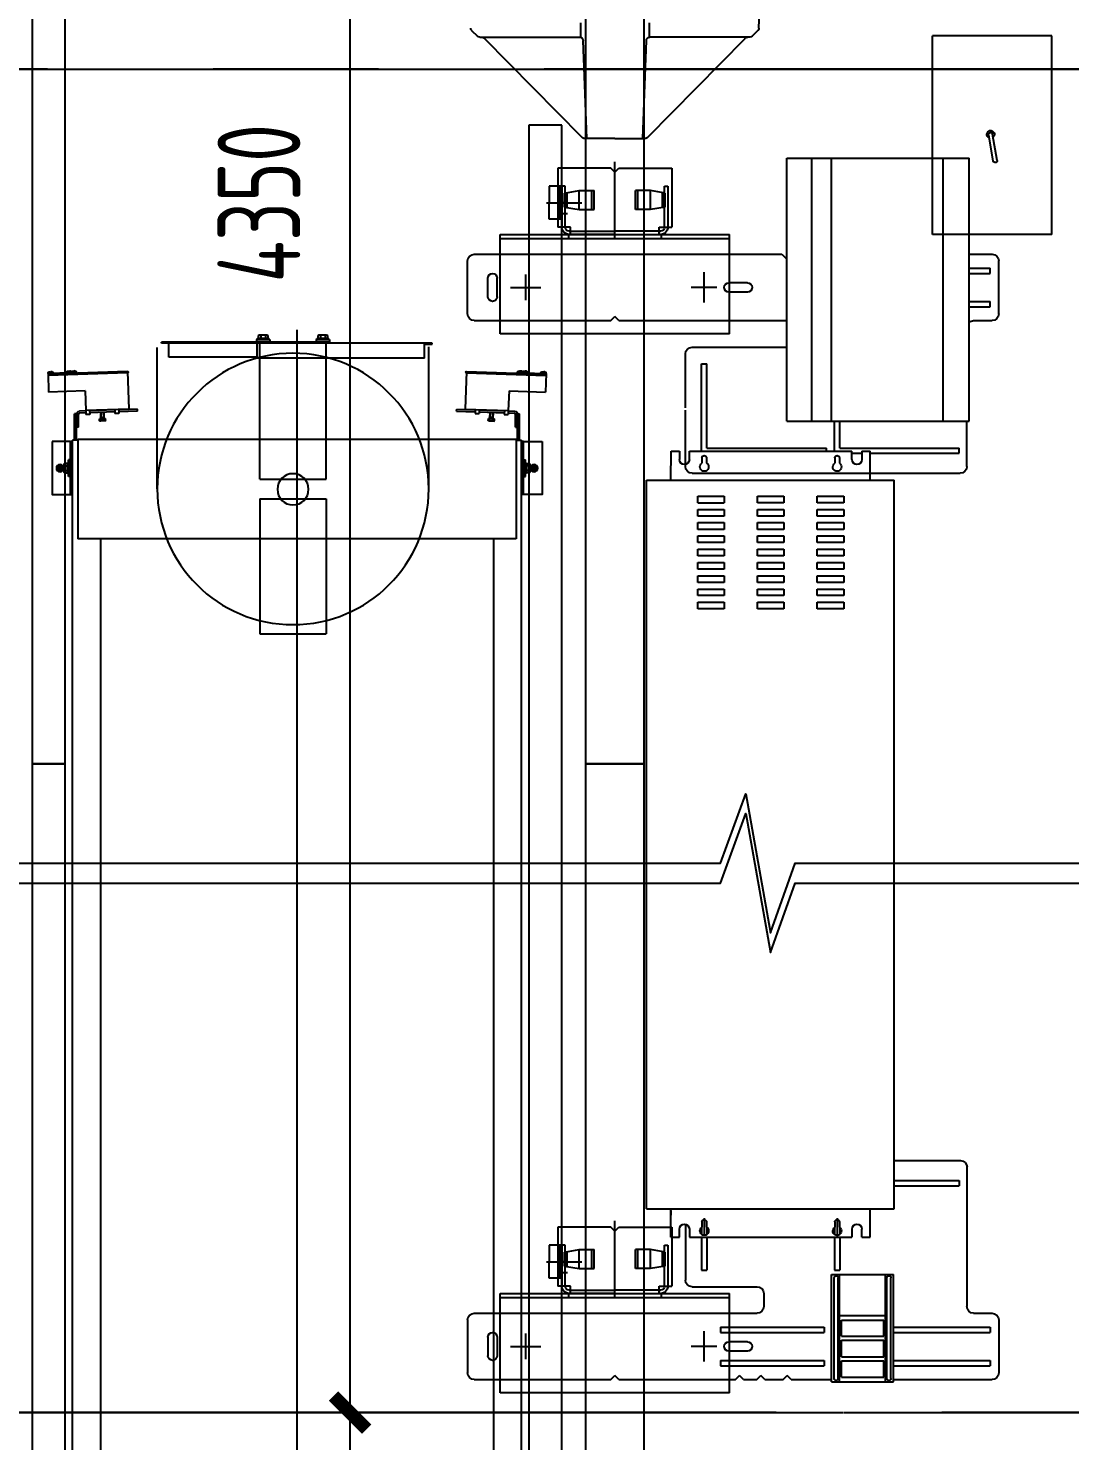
# Model space of a CAD drawing. Extents: x -678900 to 2378000, y 0 to 1840591.
# Drawn here: x -149394 to -147821, y 692348 to 694482 of the extents above; entities that cross this region are included whole.
import ezdxf

# ---------------------------------------------------------------- set-up
doc = ezdxf.new("R2010")
doc.units = 0
doc.header["$LTSCALE"] = 1000
doc.header["$MEASUREMENT"] = 0
doc.header["$PDMODE"] = 1
doc.linetypes.add('CENTER', pattern=[2, 1.25, -0.25, 0.25, -0.25])
doc.linetypes.add('DASH', pattern=[0.35, 0.25, -0.1])
doc.layers.get('0').update_dxf_attribs({"linetype": 'CONTINUOUS'})
doc.layers.get('DEFPOINTS').update_dxf_attribs({"color": 8, "linetype": 'CONTINUOUS'})
for name, color, linetype in [('AD-ARCH-AXIS', 1, 'CENTER'), ('AD-AXIS-AXIS', 1, 'CENTER'), ('AD-DIMS-INSD', 73, 'CONTINUOUS'), ('AD-INDX', 43, 'CONTINUOUS'), ('AE-ELEV-4', 251, 'CONTINUOUS'), ('AE-HDWR-COVR', 8, 'CONTINUOUS'), ('C-XREF-INT', 7, 'CONTINUOUS')]:
    doc.layers.add(name, color=color, linetype=linetype)
doc.styles.add('TH-STYLE3', font='TSSDENG', dxfattribs={"width": 0.7, "bigfont": 'TSSDCHN'})
doc.dimstyles.new('TH-DIM50', dxfattribs={"dimscale": 50, "dimtxt": 2.5, "dimasz": 1, "dimexe": 1, "dimexo": 1, "dimgap": 1.5, "dimtad": 1, "dimdec": 0, "dimdsep": 46, "dimtxsty": 'TH-STYLE3', "dimblk1": 'ARCHTICK', "dimblk2": 'ARCHTICK', "dimsah": 1, "dimcen": -1, "dimclrd": 256, "dimclre": 256, "dimclrt": 256, "dimazin": 0, "dimtfac": 1, "dimtdec": 0, "dimtix": 1, "dimtmove": 2, "dimatfit": 0, "dimldrblk": 'ARCHTICK', "dimfxl": 0, "dimtolj": 1, "dimtzin": 0, "dimlwd": -1, "dimlwe": -1, "dimarcsym": 0})

# ---------------------------------------------------------------- blocks, each defined once
blk = doc.blocks.new('DXMX_View_SectionJoint_DEFAULT_191026112959002186')
at = {"layer": 'AD-ARCH-AXIS', "color": 1, "flags": 128}
for points in [[(-11548.576136, 15664.975163), (-6700, 15664.975163), (-11548.576136, 15664.975163), (-6700, 15664.975163)], [(-11548.576136, 15664.975163), (-6700, 15664.975163), (-11548.576136, 15664.975163), (-6700, 15664.975163)], [(-11548.576136, 15664.975163), (-6700, 15664.975163), (-11548.576136, 15664.975163), (-6700, 15664.975163)], [(-10649.316372, 13634.975163), (-6700, 13634.975163), (-10649.316372, 13634.975163), (-6700, 13634.975163)], [(-10649.316372, 13634.975163), (-6700, 13634.975163), (-10649.316372, 13634.975163), (-6700, 13634.975163)], [(-10649.316372, 13634.975163), (-6700, 13634.975163), (-10649.316372, 13634.975163), (-6700, 13634.975163)]]:
    blk.add_lwpolyline(points, dxfattribs=at)
blk = doc.blocks.new('_ArchTick')
at = {"color": 0, "linetype": 'ByBlock', "const_width": 0.4}
blk.add_lwpolyline([(-0.5, -0.5), (0.5, 0.5)], dxfattribs=at)
blk = doc.blocks.new('*D488')
at = {"layer": 'AD-DIMS-INSD'}
for p, q in [((4637.7, 15190), (4094, 15190)), ((4144, 11710), (4144, 15190)), ((4637.7, 11710), (4094, 11710))]:
    blk.add_line(p, q, dxfattribs=at)
at = {"layer": 'DEFPOINTS', "color": 0}
for p in [(4144, 15190), (4687.7, 15190), (4687.7, 11710)]:
    blk.add_point(p, dxfattribs=at)
at = {"layer": 'AD-DIMS-INSD', "xscale": 50, "yscale": 50, "zscale": 50}
for p, rotation in [((4144, 15190), 90), ((4144, 11710), 270)]:
    blk.add_blockref('_ArchTick', p, dxfattribs=dict(at, rotation=rotation))
at = {"layer": 'AD-DIMS-INSD', "insert": (4006.5, 13537.2), "char_height": 125, "attachment_point": 5, "rotation": 90, "style": 'TH-STYLE3'}
blk.add_mtext('\\A1;4350', dxfattribs=at)
blk = doc.blocks.new('冲顶')
at = {"layer": 'AE-ELEV-4'}
for p, q in [((1333804.9, 856099.9), (1333804.9, 858599.9)), ((1333893.9, 858599.9), (1333893.9, 856099.9)), ((1334679.4, 856099.9), (1334679.4, 858419.9)), ((1334729.4, 858419.9), (1334729.4, 856099.9)), ((1333189.4, 856899.9), (1333189.4, 857199.9)), ((1333189.4, 857199.9), (1333369.4, 857199.9)), ((1333369.4, 856899.9), (1333369.4, 857199.9)), ((1333929.4, 853789.9), (1333929.4, 857064.9)), ((1333929.4, 857064.9), (1333979.4, 857064.9)), ((1333979.4, 857064.9), (1333979.4, 853789.9)), ((1333271.9, 857011.9), (1333278.9, 857051.6)), ((1333277.8, 857010.9), (1333284.8, 857050.6)), ((1333189.4, 856899.9), (1333369.4, 856899.9)), ((1334279.5, 856737.4), (1334534, 856737.4)), ((1334279.5, 856735.9), (1334279.5, 856737.4)), ((1334280.5, 856741.4), (1334280.5, 856737.4)), ((1334280.5, 856741.4), (1334300.5, 856741.4)), ((1334281.5, 856741.4), (1334281.5, 856742.8)), ((1334299.5, 856742.8), (1334281.5, 856742.8)), ((1334299.5, 856741.4), (1334281.5, 856741.4)), ((1334283.3, 856747.5), (1334283.3, 856742.8)), ((1334283.3, 856742.8), (1334297.7, 856742.8)), ((1334295.9, 856748.1), (1334285.1, 856748.1)), ((1334286.9, 856747.5), (1334286.9, 856742.8)), ((1334294.1, 856747.5), (1334294.1, 856742.8)), ((1334297.7, 856742.8), (1334297.7, 856747.5)), ((1334299.5, 856741.4), (1334299.5, 856742.8)), ((1334300.5, 856741.4), (1334300.5, 856737.4)), ((1334329.4, 854035.5), (1334329.4, 856755.9)), ((1334370.5, 856741.4), (1334370.5, 856737.4)), ((1334370.5, 856741.4), (1334390.5, 856741.4)), ((1334371.5, 856741.4), (1334371.5, 856742.8)), ((1334389.5, 856742.8), (1334371.5, 856742.8)), ((1334389.5, 856741.4), (1334371.5, 856741.4)), ((1334373.3, 856747.5), (1334373.3, 856742.8)), ((1334373.3, 856742.8), (1334387.7, 856742.8)), ((1334385.9, 856748.1), (1334375.1, 856748.1)), ((1334376.9, 856747.5), (1334376.9, 856742.8)), ((1334384.1, 856747.5), (1334384.1, 856742.8)), ((1334387.7, 856742.8), (1334387.7, 856747.5)), ((1334389.5, 856741.4), (1334389.5, 856742.8)), ((1334390.5, 856741.4), (1334390.5, 856737.4)), ((1334534, 856735.9), (1334534, 856737.4)), ((1334125.5, 856735.9), (1334534, 856735.9)), ((1334125.5, 856734.4), (1334125.5, 856735.9)), ((1334137, 856734.4), (1334125.5, 856734.4)), ((1334130.5, 856515.4), (1334130.5, 856730.2)), ((1334137, 856712.9), (1334137, 856735.9)), ((1334285.5, 856530.4), (1334285.5, 856736.4)), ((1334385.5, 856530.4), (1334385.5, 856736.4)), ((1334389.6, 856712.9), (1334389.6, 856735.9)), ((1334522.9, 856714.4), (1334522.9, 856735.9)), ((1334540.5, 856515.4), (1334540.5, 856729.3)), ((1334137, 856712.9), (1334389.6, 856712.9)), ((1334389.6, 856714.4), (1334522.9, 856714.4)), ((1334073.3, 856693), (1333953.3, 856688.8)), ((1333988.3, 856691), (1333953.3, 856689.8)), ((1333953.3, 856689.8), (1333953.4, 856690.8)), ((1333953.3, 856689.8), (1333961.3, 856690.1)), ((1333953.3, 856689.8), (1333954.3, 856661.8)), ((1334073.3, 856691), (1333953.4, 856686.8)), ((1333961.1, 856690.1), (1333953.5, 856689.8)), ((1333953.5, 856689.8), (1333961.1, 856690.1)), ((1333954.9, 856692.3), (1333956.7, 856692.3)), ((1333956.7, 856692.3), (1333956.7, 856692)), ((1333956.7, 856692), (1333957.7, 856692)), ((1333957.7, 856692), (1333957.7, 856692.4)), ((1333959.5, 856692.4), (1333957.7, 856692.4)), ((1333961.3, 856690.1), (1333961.2, 856691)), ((1333981.3, 856690.8), (1333981.3, 856691.7)), ((1333981.3, 856690.8), (1333989.3, 856691.1)), ((1333981.5, 856690.8), (1333989.1, 856691.1)), ((1333989.1, 856691.1), (1333981.5, 856690.8)), ((1333982.9, 856693.3), (1333984.7, 856693.3)), ((1333984.7, 856693.3), (1333984.7, 856693)), ((1333984.7, 856693), (1333985.7, 856693)), ((1333985.7, 856693), (1333985.7, 856693.4)), ((1333987.5, 856693.4), (1333985.7, 856693.4)), ((1333988.3, 856691), (1333996.3, 856691.3)), ((1333988.3, 856691), (1333988.3, 856690)), ((1333996.3, 856691.3), (1333988.5, 856691)), ((1333988.5, 856691), (1333996.1, 856691.3)), ((1333989.3, 856691.1), (1333989.2, 856692)), ((1333989.9, 856693.5), (1333991.7, 856693.6)), ((1333991.7, 856693.6), (1333991.7, 856693.2)), ((1333991.7, 856693.2), (1333992.7, 856693.3)), ((1333994.5, 856693.7), (1333992.7, 856693.6)), ((1333992.7, 856693.3), (1333992.7, 856693.6)), ((1333993.3, 856690.2), (1333993.4, 856688.5)), ((1334001.4, 856688.8), (1333993.4, 856688.5)), ((1333996.3, 856691.3), (1333996.2, 856692.3)), ((1333996.3, 856690.3), (1333996.3, 856691.3)), ((1334001.3, 856690.5), (1334001.4, 856688.8)), ((1334073.3, 856693), (1334075.3, 856636)), ((1334585.6, 856693), (1334583.6, 856636)), ((1334585.5, 856691), (1334705.4, 856686.8)), ((1334585.6, 856693), (1334705.5, 856688.8)), ((1334657.5, 856690.5), (1334657.5, 856688.8)), ((1334657.5, 856688.8), (1334665.5, 856688.5)), ((1334662.5, 856690.3), (1334662.6, 856691.3)), ((1334662.6, 856691.3), (1334662.7, 856692.3)), ((1334662.6, 856691.3), (1334670.4, 856691)), ((1334670.6, 856691), (1334662.6, 856691.3)), ((1334670.4, 856691), (1334662.8, 856691.3)), ((1334664.3, 856693.7), (1334666.2, 856693.6)), ((1334665.5, 856690.2), (1334665.5, 856688.5)), ((1334666.1, 856693.3), (1334666.2, 856693.6)), ((1334667.1, 856693.2), (1334666.1, 856693.3)), ((1334667.2, 856693.6), (1334667.1, 856693.2)), ((1334669, 856693.5), (1334667.2, 856693.6)), ((1334669.6, 856691.1), (1334669.7, 856692)), ((1334677.6, 856690.8), (1334669.6, 856691.1)), ((1334677.4, 856690.8), (1334669.8, 856691.1)), ((1334669.8, 856691.1), (1334677.4, 856690.8)), ((1334670.6, 856691), (1334670.5, 856690)), ((1334670.6, 856691), (1334705.5, 856689.8)), ((1334671.3, 856693.4), (1334673.1, 856693.4)), ((1334673.1, 856693), (1334673.1, 856693.4)), ((1334674.1, 856693), (1334673.1, 856693)), ((1334674.1, 856693.3), (1334674.1, 856693)), ((1334676, 856693.3), (1334674.1, 856693.3)), ((1334677.6, 856690.8), (1334677.5, 856691.7)), ((1334697.5, 856690.1), (1334697.7, 856691)), ((1334705.5, 856689.8), (1334697.5, 856690.1)), ((1334697.7, 856690.1), (1334705.3, 856689.8)), ((1334705.3, 856689.8), (1334697.7, 856690.1)), ((1334699.3, 856692.4), (1334701.1, 856692.4)), ((1334701.1, 856692), (1334701.1, 856692.4)), ((1334702.1, 856692), (1334701.1, 856692)), ((1334702.1, 856692.3), (1334702.1, 856692)), ((1334704, 856692.3), (1334702.1, 856692.3)), ((1334705.5, 856689.8), (1334704.6, 856661.8)), ((1334705.5, 856689.8), (1334705.5, 856690.8)), ((1334009.2, 856663.8), (1333954.3, 856661.8)), ((1334009.2, 856663.8), (1334010.3, 856633.8)), ((1334649.6, 856663.8), (1334648.6, 856633.8)), ((1334649.6, 856663.8), (1334704.6, 856661.8)), ((1334010.3, 856633.3), (1334000.8, 856632.9)), ((1334075.3, 856636), (1334010.3, 856633.8)), ((1334010.3, 856633.8), (1334010.5, 856627.8)), ((1334054.3, 856634.8), (1334016.3, 856633.5)), ((1334016.3, 856634), (1334016.5, 856628)), ((1334054.4, 856631.8), (1334016.4, 856630.5)), ((1334032.8, 856634.1), (1334032.8, 856634.6)), ((1334033.2, 856621.8), (1334032.9, 856631.1)), ((1334033.3, 856634.1), (1334033.3, 856634.6)), ((1334033.7, 856623.1), (1334033.5, 856631.1)), ((1334037.2, 856634.2), (1334037.2, 856634.7)), ((1334037.6, 856623.2), (1334037.4, 856631.2)), ((1334037.8, 856634.2), (1334037.8, 856634.7)), ((1334038.2, 856621.9), (1334037.9, 856631.2)), ((1334054.3, 856635.3), (1334054.5, 856629.3)), ((1334088.3, 856636), (1334060.3, 856635)), ((1334060.3, 856635.5), (1334060.5, 856629.5)), ((1334088.4, 856633), (1334060.4, 856632)), ((1334088.4, 856633), (1334088.3, 856636)), ((1334570.5, 856633), (1334570.6, 856636)), ((1334570.5, 856633), (1334598.5, 856632)), ((1334570.6, 856636), (1334598.6, 856635)), ((1334583.6, 856636), (1334648.6, 856633.8)), ((1334598.6, 856635.5), (1334598.4, 856629.5)), ((1334604.6, 856635.3), (1334604.4, 856629.3)), ((1334604.5, 856631.8), (1334642.4, 856630.5)), ((1334604.6, 856634.8), (1334642.5, 856633.5)), ((1334620.6, 856621.9), (1334620.9, 856631.2)), ((1334621.1, 856634.2), (1334621.1, 856634.7)), ((1334621.2, 856623.2), (1334621.5, 856631.2)), ((1334621.6, 856634.2), (1334621.6, 856634.7)), ((1334625.1, 856623.1), (1334625.4, 856631.1)), ((1334625.5, 856634.1), (1334625.5, 856634.6)), ((1334625.6, 856621.8), (1334625.9, 856631.1)), ((1334626, 856634.1), (1334626.1, 856634.6)), ((1334642.6, 856634), (1334642.3, 856628)), ((1334648.6, 856633.8), (1334648.3, 856627.8)), ((1334648.5, 856633.3), (1334658.1, 856632.9)), ((1334000.4, 856618.9), (1333995.4, 856618.9)), ((1333996.4, 856608.9), (1333996.4, 856628.4)), ((1333996.4, 856608.9), (1333996.4, 856627.9)), ((1333999.4, 856608.9), (1333999.4, 856628.4)), ((1334010.4, 856630.3), (1334000.9, 856629.9)), ((1334016.5, 856628), (1334010.5, 856627.8)), ((1334035.7, 856621.5), (1334031.1, 856621.3)), ((1334031.2, 856618.3), (1334031.1, 856621.3)), ((1334031.7, 856618), (1334031.2, 856618.3)), ((1334040, 856618.3), (1334031.7, 856618)), ((1334040, 856618.3), (1334031.7, 856618)), ((1334035.7, 856621.7), (1334032.3, 856621.5)), ((1334032.3, 856621.4), (1334032.3, 856621.5)), ((1334035.7, 856623.2), (1334033.2, 856623.1)), ((1334033.7, 856623.1), (1334033.2, 856622.1)), ((1334033.5, 856618.4), (1334033.4, 856621.4)), ((1334035.7, 856623.2), (1334038.2, 856623.2)), ((1334035.7, 856621.7), (1334039.2, 856621.8)), ((1334035.7, 856621.5), (1334040.4, 856621.7)), ((1334037.6, 856623.2), (1334038.2, 856622.3)), ((1334038.2, 856618.5), (1334038, 856621.6)), ((1334039.2, 856621.6), (1334039.2, 856621.8)), ((1334040, 856618.3), (1334040.5, 856618.6)), ((1334040.5, 856618.6), (1334040.4, 856621.7)), ((1334060.5, 856629.5), (1334054.5, 856629.3)), ((1334598.4, 856629.5), (1334604.4, 856629.3)), ((1334618.4, 856618.6), (1334618.5, 856621.7)), ((1334618.9, 856618.3), (1334618.4, 856618.6)), ((1334623.1, 856621.5), (1334618.5, 856621.7)), ((1334618.9, 856618.3), (1334627.1, 856618)), ((1334618.9, 856618.3), (1334627.1, 856618)), ((1334623.1, 856621.7), (1334619.7, 856621.8)), ((1334619.7, 856621.6), (1334619.7, 856621.8)), ((1334621.2, 856623.2), (1334620.6, 856622.3)), ((1334623.2, 856623.2), (1334620.7, 856623.2)), ((1334620.7, 856618.5), (1334620.8, 856621.6)), ((1334623.1, 856621.7), (1334626.6, 856621.5)), ((1334623.1, 856621.5), (1334627.7, 856621.3)), ((1334623.2, 856623.2), (1334625.7, 856623.1)), ((1334625.1, 856623.1), (1334625.6, 856622.1)), ((1334625.3, 856618.4), (1334625.4, 856621.4)), ((1334626.6, 856621.4), (1334626.6, 856621.5)), ((1334627.1, 856618), (1334627.6, 856618.3)), ((1334627.6, 856618.3), (1334627.7, 856621.3)), ((1334642.3, 856628), (1334648.3, 856627.8)), ((1334648.4, 856630.3), (1334658, 856629.9)), ((1334658.4, 856618.9), (1334663.5, 856618.9)), ((1334659.4, 856608.9), (1334659.4, 856628.4)), ((1334662.4, 856608.9), (1334662.4, 856628.4)), ((1334662.4, 856608.9), (1334662.4, 856627.9)), ((1333998.4, 856588.9), (1333990.4, 856588.9)), ((1333999.4, 856608.9), (1333996.4, 856608.9)), ((1333998.4, 856589.9), (1333998.4, 856439.9)), ((1334659.4, 856608.9), (1334662.4, 856608.9)), ((1334660.4, 856589.9), (1334660.4, 856439.9)), ((1334660.4, 856588.9), (1334668.4, 856588.9)), ((1334385.5, 856530.4), (1334285.5, 856530.4)), ((1334285.5, 856500.4), (1334285.5, 856296.4)), ((1334385.5, 856500.4), (1334285.5, 856500.4)), ((1334385.5, 856500.4), (1334385.5, 856296.4)), ((1334385.5, 856296.4), (1334285.5, 856296.4)), ((1333893.9, 856099.9), (1333804.9, 856099.9)), ((1333804.9, 853789.9), (1333804.9, 856099.9)), ((1333804.9, 856099.9), (1333893.9, 856099.9)), ((1333893.9, 856099.9), (1333893.9, 853789.9)), ((1334729.4, 856099.9), (1334679.4, 856099.9)), ((1334679.4, 853789.9), (1334679.4, 856099.9)), ((1334679.4, 856099.9), (1334729.4, 856099.9)), ((1334729.4, 856099.9), (1334729.4, 853789.9))]:
    blk.add_line(p, q, dxfattribs=at)
at = {"layer": 'AE-ELEV-4', "ltscale": 0.25}
for p, q in [((1333631.7, 857211.5), (1333630.8, 857236.8)), ((1333633.2, 857208.1), (1333642, 857199.4)), ((1333797.4, 857219.9), (1333797.4, 857197.9)), ((1333901.4, 857219.9), (1333901.4, 857197.9)), ((1334065.7, 857208.1), (1334056.9, 857199.4)), ((1333645.5, 857197.9), (1333648.5, 857197.9)), ((1333648.5, 857197.9), (1333662.4, 857197.9)), ((1333799.6, 857046.7), (1333652.8, 857196.1)), ((1333662.4, 857197.9), (1333796.8, 857197.9)), ((1333806.9, 857044.9), (1333801.8, 857193.1)), ((1333891.9, 857044.9), (1333897.1, 857193.1)), ((1333899.3, 857046.7), (1334046.1, 857196.1)), ((1334036.4, 857197.9), (1333902.1, 857197.9)), ((1334050.4, 857197.9), (1334036.4, 857197.9)), ((1334053.4, 857197.9), (1334050.4, 857197.9)), ((1333806.9, 857044.9), (1333804.4, 857044.9)), ((1333849.4, 857044.9), (1333806.9, 857044.9)), ((1333849.4, 857044.9), (1333891.9, 857044.9)), ((1333891.9, 857044.9), (1333894.4, 857044.9)), ((1333314.4, 856617.9), (1333314.4, 857015.4)), ((1333589.6, 857015.4), (1333314.4, 857015.4)), ((1333353.6, 856670.3), (1333353.6, 857015.4)), ((1333522, 856617.9), (1333522, 857015.4)), ((1333552.1, 856617.9), (1333552.1, 857015.4)), ((1333589.6, 856617.9), (1333589.6, 857015.4)), ((1333843.4, 856999.9), (1333763.4, 856999.9)), ((1333763.4, 856999.9), (1333763.4, 856910.9)), ((1333849.4, 856993.9), (1333843.4, 856999.9)), ((1333849.4, 856894.4), (1333849.4, 857009.9)), ((1333849.4, 856993.9), (1333855.4, 856999.9)), ((1333855.4, 856999.9), (1333935.4, 856999.9)), ((1333935.4, 856999.9), (1333935.4, 856910.9)), ((1333774.4, 856972.9), (1333769.4, 856972.9)), ((1333769.4, 856972.9), (1333769.4, 856910.9)), ((1333774.4, 856910.9), (1333774.4, 856972.9)), ((1333924.4, 856972.9), (1333929.4, 856972.9)), ((1333924.4, 856910.9), (1333924.4, 856972.9)), ((1333929.4, 856972.9), (1333935.4, 856972.9)), ((1333929.4, 856972.9), (1333929.4, 856947.9)), ((1333929.4, 856972.9), (1333929.4, 856910.9)), ((1333932.4, 856972.9), (1333932.4, 856947.9)), ((1333935.4, 856972.9), (1333948.4, 856972.9)), ((1333948.4, 856972.9), (1333948.4, 856947.9)), ((1333773.4, 856962.4), (1333795.5, 856966.4)), ((1333773.4, 856941.4), (1333773.4, 856962.4)), ((1333777.4, 856940.4), (1333777.4, 856963.4)), ((1333795.5, 856937.4), (1333795.5, 856966.4)), ((1333795.5, 856966.4), (1333818.4, 856966.4)), ((1333814.9, 856937.4), (1333814.9, 856966.4)), ((1333818.4, 856937.4), (1333818.4, 856966.4)), ((1333880.4, 856937.4), (1333880.4, 856966.4)), ((1333903.3, 856966.4), (1333880.4, 856966.4)), ((1333884, 856937.4), (1333884, 856966.4)), ((1333925.4, 856962.4), (1333903.3, 856966.4)), ((1333903.3, 856937.4), (1333903.3, 856966.4)), ((1333921.4, 856940.4), (1333921.4, 856963.4)), ((1333924.4, 856953.9), (1333924.4, 856953.9)), ((1333925.4, 856941.4), (1333925.4, 856962.4)), ((1333773.4, 856941.4), (1333795.5, 856937.4)), ((1333795.5, 856937.4), (1333818.4, 856937.4)), ((1333903.3, 856937.4), (1333880.4, 856937.4)), ((1333943.9, 856947.9), (1333899.4, 856947.9)), ((1333925.4, 856941.4), (1333903.3, 856937.4)), ((1333952.4, 856947.9), (1333918.9, 856947.9)), ((1333920.8, 856947.9), (1333932.6, 856947.9)), ((1333920.8, 856930.9), (1333932.6, 856930.9)), ((1333924.4, 856941.9), (1333924.4, 856941.9)), ((1333932.4, 856922.9), (1333932.4, 856947.9)), ((1333948.4, 856922.9), (1333948.4, 856947.9)), ((1333782.4, 856910.9), (1333763.4, 856910.9)), ((1333782.4, 856899.9), (1333782.4, 856910.9)), ((1333916.4, 856899.9), (1333916.4, 856910.9)), ((1333916.4, 856910.9), (1333935.4, 856910.9)), ((1333929.4, 856922.9), (1333935.4, 856922.9)), ((1333935.4, 856922.9), (1333948.4, 856922.9)), ((1333676.4, 856749.9), (1333676.4, 856899.9)), ((1334022.4, 856899.9), (1333676.4, 856899.9)), ((1333676.4, 856887.9), (1333676.4, 856887.9)), ((1333676.4, 856887.9), (1333676.4, 856887.9)), ((1334022.4, 856893.9), (1333676.5, 856893.9)), ((1333779.4, 856899.9), (1333779.4, 856893.9)), ((1333782.4, 856904.9), (1333780.4, 856904.9)), ((1333780.4, 856904.9), (1333849.4, 856904.9)), ((1333849.4, 856899.9), (1333780.4, 856899.9)), ((1333782.4, 856899.9), (1333782.4, 856904.9)), ((1333916.4, 856904.9), (1333849.4, 856904.9)), ((1333849.4, 856899.9), (1333918.4, 856899.9)), ((1333918.4, 856904.9), (1333916.4, 856904.9)), ((1333919.4, 856899.9), (1333919.4, 856893.9)), ((1334022.4, 856749.9), (1334022.4, 856899.9)), ((1334022.4, 856887.9), (1334022.4, 856887.9)), ((1334022.4, 856887.9), (1334022.4, 856887.9)), ((1333314.4, 856870), (1333279.6, 856870)), ((1333589.6, 856865.5), (1333591.1, 856864)), ((1333597.1, 856870), (1333591.1, 856864)), ((1333603.8, 856870), (1333597.1, 856870)), ((1334061.7, 856870), (1333603.8, 856870)), ((1333269.5, 856779.8), (1333269.5, 856860)), ((1333282.6, 856840.9), (1333282.6, 856849)), ((1333314.4, 856849), (1333282.6, 856849)), ((1334071.7, 856779.8), (1334071.7, 856860)), ((1333314.4, 856840.9), (1333282.6, 856840.9)), ((1333649.1, 856826.9), (1333677.2, 856826.9)), ((1333714.9, 856842.9), (1333714.9, 856796.9)), ((1333984, 856800.5), (1333984, 856839.3)), ((1334027.1, 856805.9), (1334027.1, 856833.9)), ((1334041.1, 856805.9), (1334041.1, 856833.9)), ((1333649.1, 856812.9), (1333677.2, 856812.9)), ((1333695.5, 856819.9), (1333734.3, 856819.9)), ((1334007, 856819.9), (1333961, 856819.9)), ((1333282.6, 856790.8), (1333282.6, 856798.8)), ((1333314.4, 856798.8), (1333282.6, 856798.8)), ((1333314.4, 856790.8), (1333282.6, 856790.8)), ((1333307.6, 856769.8), (1333279.6, 856769.8)), ((1333645.2, 856769.8), (1333589.6, 856769.8)), ((1333843.6, 856769.8), (1333645.2, 856769.8)), ((1333843.6, 856769.8), (1333849.6, 856775.8)), ((1333855.6, 856769.8), (1333849.6, 856775.8)), ((1334022.1, 856769.8), (1333855.6, 856769.8)), ((1334061.7, 856769.8), (1334022.1, 856769.8)), ((1333676.4, 856749.9), (1334022.4, 856749.9)), ((1333732.8, 856729.7), (1333589.6, 856729.7)), ((1333742.9, 856637.8), (1333742.9, 856719.6)), ((1333718.3, 856704.6), (1333710.3, 856704.6)), ((1333710.3, 856577.3), (1333710.3, 856704.6)), ((1333718.3, 856572.3), (1333718.3, 856704.6)), ((1333353.6, 856617.9), (1333353.6, 856674.4)), ((1333742.9, 856549.2), (1333742.9, 856634.6)), ((1333589.6, 856617.9), (1333314.4, 856617.9)), ((1333317.7, 856549.2), (1333317.7, 856617.9)), ((1333509.8, 856577.3), (1333509.8, 856617.9)), ((1333517.8, 856572.3), (1333517.8, 856617.9)), ((1333993.4, 856588.9), (1333993.4, 856628.9)), ((1333996.4, 856628.9), (1333993.4, 856628.9)), ((1333996.4, 856588.9), (1333996.4, 856628.9)), ((1334662.4, 856588.9), (1334662.4, 856628.9)), ((1334662.4, 856628.9), (1334665.4, 856628.9)), ((1334665.4, 856588.9), (1334665.4, 856628.9)), ((1333509.8, 856577.3), (1333329.2, 856577.3)), ((1333329.2, 856569.3), (1333329.2, 856577.3)), ((1333463.7, 856569.3), (1333329.2, 856569.3)), ((1333463.7, 856528.5), (1333463.7, 856572.3)), ((1333476.2, 856572.3), (1333463.7, 856572.3)), ((1333476.2, 856572.3), (1333476.2, 856559.7)), ((1333491.3, 856569.3), (1333476.2, 856569.3)), ((1333491.3, 856559.7), (1333491.3, 856572.3)), ((1333736.9, 856572.3), (1333491.3, 856572.3)), ((1333710.3, 856577.3), (1333529.8, 856577.3)), ((1333529.8, 856572.3), (1333529.8, 856577.3)), ((1333736.9, 856559.7), (1333736.9, 856572.3)), ((1333764.4, 856572.3), (1333751.9, 856572.3)), ((1333751.9, 856572.3), (1333751.9, 856559.7)), ((1333764.6, 856528.5), (1333764.4, 856572.3)), ((1333987.4, 856586.9), (1333990.4, 856586.9)), ((1333990.4, 856506.9), (1333990.4, 856586.9)), ((1334671.4, 856586.9), (1334668.4, 856586.9)), ((1334668.4, 856506.9), (1334668.4, 856586.9)), ((1333510.3, 856562.3), (1333510.3, 856554.2)), ((1333517.3, 856562.3), (1333517.3, 856554.2)), ((1333710.8, 856562.3), (1333710.8, 856554.2)), ((1333717.8, 856562.3), (1333717.8, 856554.2)), ((1333970.4, 856547.9), (1333966.5, 856547.9)), ((1333970.4, 856545.9), (1333966.5, 856545.9)), ((1333970.4, 856542), (1333970.4, 856551.8)), ((1333970.7, 856541.4), (1333970.7, 856552.3)), ((1333972.2, 856541.4), (1333972.2, 856552.3)), ((1333972.4, 856542), (1333972.4, 856551.8)), ((1333976.3, 856547.9), (1333972.4, 856547.9)), ((1333976.3, 856545.9), (1333972.4, 856545.9)), ((1333977.5, 856552.3), (1333977.5, 856541.5)), ((1333982.8, 856554.1), (1333978.2, 856554.1)), ((1333978.2, 856550.5), (1333982.8, 856550.5)), ((1333984.4, 856554.3), (1333982.8, 856554.3)), ((1333982.8, 856554.3), (1333982.8, 856539.5)), ((1333982.8, 856539.7), (1333982.8, 856554.1)), ((1333987.4, 856559.4), (1333984.4, 856559.4)), ((1333984.4, 856534.4), (1333984.4, 856559.4)), ((1333984.4, 856539.5), (1333984.4, 856554.3)), ((1334671.4, 856559.4), (1334674.4, 856559.4)), ((1334674.4, 856534.4), (1334674.4, 856559.4)), ((1334674.4, 856554.3), (1334676, 856554.3)), ((1334674.4, 856539.5), (1334674.4, 856554.3)), ((1334676, 856554.3), (1334676, 856539.5)), ((1334676, 856554.1), (1334680.7, 856554.1)), ((1334676, 856539.7), (1334676, 856554.1)), ((1334680.7, 856550.5), (1334676, 856550.5)), ((1334681.3, 856552.3), (1334681.3, 856541.5)), ((1334682.5, 856547.9), (1334686.4, 856547.9)), ((1334682.5, 856545.9), (1334686.4, 856545.9)), ((1334686.4, 856542), (1334686.4, 856551.8)), ((1334686.7, 856541.4), (1334686.7, 856552.3)), ((1334688.2, 856541.4), (1334688.2, 856552.3)), ((1334688.4, 856542), (1334688.4, 856551.8)), ((1334688.4, 856547.9), (1334692.3, 856547.9)), ((1334688.4, 856545.9), (1334692.3, 856545.9)), ((1333732.8, 856539.2), (1333327.7, 856539.2)), ((1333732.8, 856539.2), (1333329.2, 856539.2)), ((1333801.6, 856528.5), (1333427.6, 856528.5)), ((1333427.6, 855427.6), (1333427.6, 856528.5)), ((1333801.6, 855427.6), (1333801.6, 856528.5)), ((1333978.2, 856543.3), (1333982.8, 856543.3)), ((1333978.2, 856539.7), (1333982.8, 856539.7)), ((1333982.8, 856539.5), (1333984.4, 856539.5)), ((1333987.4, 856534.4), (1333984.4, 856534.4)), ((1334671.4, 856534.4), (1334674.4, 856534.4)), ((1334676, 856539.5), (1334674.4, 856539.5)), ((1334680.7, 856543.3), (1334676, 856543.3)), ((1334680.7, 856539.7), (1334676, 856539.7)), ((1333543.9, 856504.6), (1333503.8, 856504.6)), ((1333503.8, 856504.6), (1333503.8, 856494.5)), ((1333543.9, 856494.5), (1333543.9, 856504.6)), ((1333634.1, 856504.6), (1333594, 856504.6)), ((1333594, 856504.6), (1333594, 856494.5)), ((1333634.1, 856494.5), (1333634.1, 856504.6)), ((1333684.2, 856504.6), (1333684.2, 856494.5)), ((1333724.3, 856504.6), (1333684.2, 856504.6)), ((1333724.3, 856494.5), (1333724.3, 856504.6)), ((1333987.4, 856506.9), (1333990.4, 856506.9)), ((1334671.4, 856506.9), (1334668.4, 856506.9)), ((1333503.8, 856494.5), (1333543.9, 856494.5)), ((1333543.9, 856484.5), (1333503.8, 856484.5)), ((1333503.8, 856484.5), (1333503.8, 856474.5)), ((1333543.9, 856474.5), (1333543.9, 856484.5)), ((1333594, 856494.5), (1333634.1, 856494.5)), ((1333634.1, 856484.5), (1333594, 856484.5)), ((1333594, 856484.5), (1333594, 856474.5)), ((1333634.1, 856474.5), (1333634.1, 856484.5)), ((1333724.3, 856494.5), (1333684.2, 856494.5)), ((1333724.3, 856484.5), (1333684.2, 856484.5)), ((1333684.2, 856484.5), (1333684.2, 856474.5)), ((1333724.3, 856474.5), (1333724.3, 856484.5)), ((1333503.8, 856474.5), (1333543.9, 856474.5)), ((1333543.9, 856464.5), (1333503.8, 856464.5)), ((1333503.8, 856464.5), (1333503.8, 856454.4)), ((1333543.9, 856454.4), (1333543.9, 856464.5)), ((1333594, 856474.5), (1333634.1, 856474.5)), ((1333634.1, 856464.5), (1333594, 856464.5)), ((1333594, 856464.5), (1333594, 856454.4)), ((1333634.1, 856454.4), (1333634.1, 856464.5)), ((1333684.2, 856474.5), (1333724.3, 856474.5)), ((1333724.3, 856464.5), (1333684.2, 856464.5)), ((1333684.2, 856464.5), (1333684.2, 856454.4)), ((1333724.3, 856454.4), (1333724.3, 856464.5)), ((1333503.8, 856454.4), (1333543.9, 856454.4)), ((1333543.9, 856444.4), (1333503.8, 856444.4)), ((1333503.8, 856444.4), (1333503.8, 856434.4)), ((1333543.9, 856434.4), (1333543.9, 856444.4)), ((1333594, 856454.4), (1333634.1, 856454.4)), ((1333634.1, 856444.4), (1333594, 856444.4)), ((1333594, 856444.4), (1333594, 856434.4)), ((1333634.1, 856434.4), (1333634.1, 856444.4)), ((1333684.2, 856454.4), (1333724.3, 856454.4)), ((1333724.3, 856444.4), (1333684.2, 856444.4)), ((1333684.2, 856444.4), (1333684.2, 856434.4)), ((1333724.3, 856434.4), (1333724.3, 856444.4)), ((1333503.8, 856434.4), (1333543.9, 856434.4)), ((1333543.9, 856424.4), (1333503.8, 856424.4)), ((1333503.8, 856424.4), (1333503.8, 856414.3)), ((1333543.9, 856414.3), (1333543.9, 856424.4)), ((1333594, 856434.4), (1333634.1, 856434.4)), ((1333634.1, 856424.4), (1333594, 856424.4)), ((1333594, 856424.4), (1333594, 856414.3)), ((1333634.1, 856414.3), (1333634.1, 856424.4)), ((1333684.2, 856434.4), (1333724.3, 856434.4)), ((1333724.3, 856424.4), (1333684.2, 856424.4)), ((1333684.2, 856424.4), (1333684.2, 856414.3)), ((1333724.3, 856414.3), (1333724.3, 856424.4)), ((1333503.8, 856414.3), (1333543.9, 856414.3)), ((1333543.9, 856404.3), (1333503.8, 856404.3)), ((1333503.8, 856404.3), (1333503.8, 856394.3)), ((1333543.9, 856394.3), (1333543.9, 856404.3)), ((1333594, 856414.3), (1333634.1, 856414.3)), ((1333634.1, 856404.3), (1333594, 856404.3)), ((1333594, 856404.3), (1333594, 856394.3)), ((1333634.1, 856394.3), (1333634.1, 856404.3)), ((1333684.2, 856414.3), (1333724.3, 856414.3)), ((1333724.3, 856404.3), (1333684.2, 856404.3)), ((1333684.2, 856404.3), (1333684.2, 856394.3)), ((1333724.3, 856394.3), (1333724.3, 856404.3)), ((1333503.8, 856394.3), (1333543.9, 856394.3)), ((1333543.9, 856384.3), (1333503.8, 856384.3)), ((1333503.8, 856384.3), (1333503.8, 856374.2)), ((1333543.9, 856374.2), (1333543.9, 856384.3)), ((1333594, 856394.3), (1333634.1, 856394.3)), ((1333634.1, 856384.3), (1333594, 856384.3)), ((1333594, 856384.3), (1333594, 856374.2)), ((1333634.1, 856374.2), (1333634.1, 856384.3)), ((1333684.2, 856394.3), (1333724.3, 856394.3)), ((1333724.3, 856384.3), (1333684.2, 856384.3)), ((1333684.2, 856384.3), (1333684.2, 856374.2)), ((1333724.3, 856374.2), (1333724.3, 856384.3)), ((1333503.8, 856374.2), (1333543.9, 856374.2)), ((1333543.9, 856364.2), (1333503.8, 856364.2)), ((1333503.8, 856364.2), (1333503.8, 856354.2)), ((1333503.8, 856354.2), (1333543.9, 856354.2)), ((1333543.9, 856354.2), (1333543.9, 856364.2)), ((1333594, 856374.2), (1333634.1, 856374.2)), ((1333634.1, 856364.2), (1333594, 856364.2)), ((1333594, 856364.2), (1333594, 856354.2)), ((1333594, 856354.2), (1333634.1, 856354.2)), ((1333634.1, 856354.2), (1333634.1, 856364.2)), ((1333684.2, 856374.2), (1333724.3, 856374.2)), ((1333724.3, 856364.2), (1333684.2, 856364.2)), ((1333684.2, 856364.2), (1333684.2, 856354.2)), ((1333684.2, 856354.2), (1333724.3, 856354.2)), ((1333724.3, 856354.2), (1333724.3, 856364.2)), ((1333543.9, 856344.2), (1333503.8, 856344.2)), ((1333503.8, 856344.2), (1333503.8, 856334.1)), ((1333503.8, 856334.1), (1333543.9, 856334.1)), ((1333543.9, 856334.1), (1333543.9, 856344.2)), ((1333634.1, 856344.2), (1333594, 856344.2)), ((1333594, 856344.2), (1333594, 856334.1)), ((1333594, 856334.1), (1333634.1, 856334.1)), ((1333634.1, 856334.1), (1333634.1, 856344.2)), ((1333724.3, 856344.2), (1333684.2, 856344.2)), ((1333684.2, 856344.2), (1333684.2, 856334.1)), ((1333684.2, 856334.1), (1333724.3, 856334.1)), ((1333724.3, 856334.1), (1333724.3, 856344.2)), ((1333427.6, 855500.6), (1333327.3, 855500.6)), ((1333317.8, 855490.6), (1333317.8, 855280)), ((1333329.4, 855470.5), (1333329.4, 855462.5)), ((1333427.6, 855470.5), (1333329.4, 855470.5)), ((1333427.6, 855462.5), (1333329.4, 855462.5)), ((1333801.6, 855427.6), (1333427.6, 855427.6)), ((1333463.7, 855384.8), (1333463.7, 855427.6)), ((1333463.7, 855418.3), (1333463.7, 855425.5)), ((1333764.6, 855384.8), (1333764.6, 855427.6)), ((1333764.6, 855425.5), (1333764.6, 855418.3)), ((1333476.2, 855384.8), (1333476.2, 855397.3)), ((1333491.3, 855397.3), (1333491.3, 855384.8)), ((1333509.8, 855399.5), (1333509.8, 855389.3)), ((1333510.3, 855407.9), (1333510.3, 855399.9)), ((1333513.8, 855413.8), (1333513.8, 855384.7)), ((1333517.3, 855407.9), (1333517.3, 855399.9)), ((1333517.8, 855399.5), (1333517.8, 855389.3)), ((1333710.3, 855399.5), (1333710.3, 855389.3)), ((1333710.8, 855407.9), (1333710.8, 855399.9)), ((1333714.3, 855413.8), (1333714.3, 855387.2)), ((1333717.8, 855407.9), (1333717.8, 855399.9)), ((1333718.3, 855399.5), (1333718.3, 855389.3)), ((1333736.9, 855397.3), (1333736.9, 855384.8)), ((1333742.9, 855404.7), (1333742.9, 855320.1)), ((1333751.9, 855384.8), (1333751.9, 855397.3)), ((1333843.4, 855399.9), (1333763.4, 855399.9)), ((1333763.4, 855399.9), (1333763.4, 855310.9)), ((1333849.4, 855393.9), (1333843.4, 855399.9)), ((1333849.4, 855294.4), (1333849.4, 855409.9)), ((1333849.4, 855393.9), (1333855.4, 855399.9)), ((1333849.4, 855299.9), (1333849.4, 855399.9)), ((1333849.4, 855299.9), (1333849.4, 855399.9)), ((1333855.4, 855399.9), (1333935.4, 855399.9)), ((1333935.4, 855399.9), (1333935.4, 855310.9)), ((1333476.2, 855384.8), (1333463.7, 855384.8)), ((1333736.9, 855384.8), (1333491.3, 855384.8)), ((1333509.8, 855384.8), (1333509.8, 855335.2)), ((1333517.8, 855384.8), (1333517.8, 855335.2)), ((1333710.3, 855384.8), (1333710.3, 855335.2)), ((1333718.3, 855384.8), (1333718.3, 855335.2)), ((1333764.6, 855384.8), (1333751.9, 855384.8)), ((1333774.4, 855372.9), (1333769.4, 855372.9)), ((1333769.4, 855372.9), (1333769.4, 855310.9)), ((1333774.4, 855310.9), (1333774.4, 855372.9)), ((1333924.4, 855372.9), (1333929.4, 855372.9)), ((1333924.4, 855310.9), (1333924.4, 855372.9)), ((1333929.4, 855372.9), (1333935.4, 855372.9)), ((1333929.4, 855372.9), (1333929.4, 855347.9)), ((1333929.4, 855372.9), (1333929.4, 855310.9)), ((1333932.4, 855372.9), (1333932.4, 855347.9)), ((1333935.4, 855372.9), (1333948.4, 855372.9)), ((1333948.4, 855372.9), (1333948.4, 855347.9)), ((1333773.4, 855362.4), (1333795.5, 855366.4)), ((1333773.4, 855341.4), (1333773.4, 855362.4)), ((1333777.4, 855340.4), (1333777.4, 855363.4)), ((1333795.5, 855337.4), (1333795.5, 855366.4)), ((1333795.5, 855366.4), (1333818.4, 855366.4)), ((1333814.9, 855337.4), (1333814.9, 855366.4)), ((1333818.4, 855337.4), (1333818.4, 855366.4)), ((1333880.4, 855337.4), (1333880.4, 855366.4)), ((1333903.3, 855366.4), (1333880.4, 855366.4)), ((1333884, 855337.4), (1333884, 855366.4)), ((1333925.4, 855362.4), (1333903.3, 855366.4)), ((1333903.3, 855337.4), (1333903.3, 855366.4)), ((1333921.4, 855340.4), (1333921.4, 855363.4)), ((1333924.4, 855353.9), (1333924.4, 855353.9)), ((1333925.4, 855341.4), (1333925.4, 855362.4)), ((1333428.3, 855166.3), (1333428.3, 855328.7)), ((1333522.1, 855328.7), (1333428.3, 855328.7)), ((1333440.4, 855166.3), (1333440.4, 855328.7)), ((1333517.8, 855335.2), (1333509.8, 855335.2)), ((1333510, 855166.3), (1333510, 855328.7)), ((1333522.1, 855166.3), (1333522.1, 855328.7)), ((1333718.3, 855335.2), (1333710.3, 855335.2)), ((1333773.4, 855341.4), (1333795.5, 855337.4)), ((1333795.5, 855337.4), (1333818.4, 855337.4)), ((1333903.3, 855337.4), (1333880.4, 855337.4)), ((1333943.9, 855347.9), (1333899.4, 855347.9)), ((1333925.4, 855341.4), (1333903.3, 855337.4)), ((1333952.4, 855347.9), (1333918.9, 855347.9)), ((1333920.8, 855347.9), (1333932.6, 855347.9)), ((1333920.8, 855330.9), (1333932.6, 855330.9)), ((1333924.4, 855341.9), (1333924.4, 855341.9)), ((1333932.4, 855322.9), (1333932.4, 855347.9)), ((1333948.4, 855322.9), (1333948.4, 855347.9)), ((1333432.4, 855171.3), (1333432.4, 855323.6)), ((1333438.4, 855171.3), (1333438.4, 855323.6)), ((1333512.1, 855171.3), (1333512.1, 855323.6)), ((1333518.1, 855171.3), (1333518.1, 855323.6)), ((1333732.8, 855310.1), (1333634.6, 855310.1)), ((1333782.4, 855310.9), (1333763.4, 855310.9)), ((1333782.4, 855299.9), (1333782.4, 855310.9)), ((1333916.4, 855299.9), (1333916.4, 855310.9)), ((1333916.4, 855310.9), (1333935.4, 855310.9)), ((1333929.4, 855322.9), (1333935.4, 855322.9)), ((1333935.4, 855322.9), (1333948.4, 855322.9)), ((1333624.6, 855300.1), (1333624.6, 855280)), ((1333675.2, 855293.1), (1333675.2, 855293.1)), ((1333675.2, 855293.1), (1333675.2, 855293.1)), ((1333676.4, 855149.9), (1333676.4, 855299.9)), ((1334022.4, 855299.9), (1333676.4, 855299.9)), ((1333676.4, 855287.9), (1333676.4, 855287.9)), ((1333676.4, 855287.9), (1333676.4, 855287.9)), ((1334022.4, 855293.9), (1333676.5, 855293.9)), ((1333779.4, 855299.9), (1333779.4, 855293.9)), ((1333782.4, 855304.9), (1333780.4, 855304.9)), ((1333780.4, 855304.9), (1333849.4, 855304.9)), ((1333849.4, 855299.9), (1333780.4, 855299.9)), ((1333782.4, 855299.9), (1333782.4, 855304.9)), ((1333916.4, 855304.9), (1333849.4, 855304.9)), ((1333849.4, 855299.9), (1333918.4, 855299.9)), ((1333918.4, 855304.9), (1333916.4, 855304.9)), ((1333919.4, 855299.9), (1333919.4, 855293.9)), ((1334022.4, 855149.9), (1334022.4, 855299.9)), ((1334022.4, 855287.9), (1334022.4, 855287.9)), ((1334022.4, 855287.9), (1334022.4, 855287.9)), ((1333307.8, 855270), (1333279.7, 855270)), ((1333510, 855266.5), (1333440.4, 855266.5)), ((1334061.7, 855270), (1333634.6, 855270)), ((1333269.7, 855260), (1333269.7, 855179.8)), ((1333282.7, 855249), (1333282.7, 855240.9)), ((1333428.3, 855249), (1333282.7, 855249)), ((1333443.4, 855235.4), (1333443.4, 855259.5)), ((1333507, 855259.5), (1333443.4, 855259.5)), ((1333507, 855235.4), (1333507, 855259.5)), ((1333533.4, 855249), (1333533.4, 855240.9)), ((1333689.7, 855249), (1333533.4, 855249)), ((1333689.7, 855249), (1333689.7, 855240.9)), ((1334071.7, 855260), (1334071.7, 855179.8)), ((1333428.3, 855240.9), (1333282.7, 855240.9)), ((1333507, 855235.4), (1333443.4, 855235.4)), ((1333443.4, 855204.4), (1333443.4, 855229.4)), ((1333507, 855229.4), (1333443.4, 855229.4)), ((1333507, 855204.4), (1333507, 855229.4)), ((1333689.7, 855240.9), (1333533.4, 855240.9)), ((1333649.1, 855226.9), (1333677.2, 855226.9)), ((1333714.9, 855242.9), (1333714.9, 855196.9)), ((1333984, 855200.5), (1333984, 855239.3)), ((1334027.1, 855233.9), (1334027.1, 855205.9)), ((1334041.1, 855233.9), (1334041.1, 855205.9)), ((1333507, 855204.4), (1333443.4, 855204.4)), ((1333649.1, 855212.9), (1333677.2, 855212.9)), ((1333695.5, 855219.9), (1333734.3, 855219.9)), ((1334007, 855219.9), (1333961, 855219.9)), ((1333282.7, 855198.8), (1333282.7, 855190.8)), ((1333428.3, 855198.8), (1333282.7, 855198.8)), ((1333428.3, 855190.8), (1333282.7, 855190.8)), ((1333443.4, 855173.3), (1333443.4, 855198.3)), ((1333507, 855198.3), (1333443.4, 855198.3)), ((1333507, 855173.3), (1333507, 855198.3)), ((1333533.4, 855198.8), (1333533.4, 855190.8)), ((1333689.7, 855198.8), (1333533.4, 855198.8)), ((1333689.7, 855190.8), (1333533.4, 855190.8)), ((1333689.7, 855198.8), (1333689.7, 855190.8)), ((1333428.3, 855169.8), (1333279.7, 855169.8)), ((1333522.1, 855166.3), (1333428.3, 855166.3)), ((1333507, 855173.3), (1333443.4, 855173.3)), ((1333582.9, 855169.8), (1333522.1, 855169.8)), ((1333582.9, 855169.8), (1333589, 855175.8)), ((1333595, 855169.8), (1333589, 855175.8)), ((1333623, 855169.8), (1333595, 855169.8)), ((1333623, 855169.8), (1333629.1, 855175.8)), ((1333635.1, 855169.8), (1333629.1, 855175.8)), ((1333655.1, 855169.8), (1333635.1, 855169.8)), ((1333655.1, 855169.8), (1333661.1, 855175.8)), ((1333667.1, 855169.8), (1333661.1, 855175.8)), ((1333843.6, 855169.8), (1333667.1, 855169.8)), ((1333843.6, 855169.8), (1333849.6, 855175.8)), ((1333855.6, 855169.8), (1333849.6, 855175.8)), ((1334061.7, 855169.8), (1333855.6, 855169.8)), ((1333676.4, 855149.9), (1334022.4, 855149.9))]:
    blk.add_line(p, q, dxfattribs=at)
at = {"layer": 'AE-ELEV-4', "linetype": 'Continuous'}
for p, q in [((1333990.4, 854055.9), (1333990.4, 856588.9)), ((1333998.4, 856589.9), (1334660.4, 856589.9)), ((1334566.3, 856589.9), (1334660.4, 856589.9)), ((1334668.4, 854235.1), (1334668.4, 856588.9)), ((1333998.4, 856439.9), (1334660.4, 856439.9)), ((1334032.4, 854133.9), (1334032.4, 856439.9)), ((1334626.4, 856439.9), (1334626.4, 854237.2))]:
    blk.add_line(p, q, dxfattribs=at)
at = {"layer": 'AE-ELEV-4', "ltscale": 0.25}
for points in [[(1333959.4, 856586.9), (1333959.4, 856506.9), (1333987.4, 856506.9), (1333987.4, 856586.9)], [(1334699.4, 856586.9), (1334699.4, 856506.9), (1334671.4, 856506.9), (1334671.4, 856586.9)]]:
    blk.add_lwpolyline(points, close=True, dxfattribs=at)
at = {"layer": 'AE-ELEV-4'}
for centre, radius in [((1334335.5, 856515.4), 205), ((1334335.5, 856514.9), 23.6)]:
    blk.add_circle(centre, radius, dxfattribs=at)
at = {"layer": 'AE-ELEV-4', "ltscale": 0.25}
for centre in [(1333971.4, 856546.9), (1333971.4, 856546.9), (1334687.4, 856546.9), (1334687.4, 856546.9)]:
    blk.add_circle(centre, 5.5, dxfattribs=at)
for centre, radius, start, end in [((1333636.7, 857211.7), 5, 182, 225), ((1334062.1, 857211.7), 5, 315, 358), ((1333645.5, 857202.9), 5, 225, 270), ((1333648.5, 857191.9), 6, 44.496, 90), ((1333796.8, 857192.9), 5, 2, 90), ((1333902.1, 857192.9), 5, 90, 178), ((1334050.4, 857191.9), 6, 90, 135.504), ((1334053.4, 857202.9), 5, 270, 315), ((1333803.8, 857050.9), 6, 224.496, 270), ((1333895, 857050.9), 6, 270, 315.504), ((1333780.4, 856910.9), 11, 180, 213.0557), ((1333780.4, 856910.9), 6, 180, 270), ((1333918.4, 856910.9), 6, 270, 0), ((1333918.4, 856910.9), 11, 326.9443, 0), ((1333780.4, 856910.9), 11, 213.0557, 270), ((1333918.4, 856910.9), 11, 270, 326.9443), ((1333279.6, 856860), 10, 90, 180), ((1334061.7, 856860), 10, 0, 90), ((1333649.1, 856819.9), 7.02, 90, 270), ((1333677.2, 856819.9), 7.02, 270, 90), ((1334034.1, 856833.9), 7.02, 0, 180), ((1334034.1, 856805.9), 7.02, 180, 0), ((1333279.6, 856779.8), 10, 180, 270), ((1334061.7, 856779.8), 10, 270, 0), ((1333307.6, 856759.7), 10, 47.3431, 90), ((1333732.8, 856719.6), 10, 0, 90), ((1333327.7, 856549.2), 10, 180, 270), ((1333483.7, 856559.7), 7.52, 180, 270), ((1333483.7, 856559.7), 7.52, 270, 0), ((1333513.8, 856548.7), 6.52, 122.579, 57.421), ((1333513.8, 856562.3), 3.51, 0, 180), ((1333714.3, 856548.7), 6.52, 122.579, 57.421), ((1333714.3, 856562.3), 3.51, 0, 180), ((1333732.8, 856549.2), 10, 270, 0), ((1333744.4, 856559.7), 7.52, 180, 270), ((1333744.4, 856559.7), 7.52, 270, 0), ((1333971.4, 856546.9), 5, 101.537, 258.463), ((1333971.4, 856546.9), 4.4, 99.8142, 103.1366), ((1333971.4, 856546.9), 1, 138.5904, 221.4096), ((1333971.4, 856546.9), 4.4, 76.8634, 80.1858), ((1333971.4, 856546.9), 1, 318.5904, 41.4096), ((1333971.4, 856546.9), 5, 281.537, 78.463), ((1333980.4, 856552.3), 2.86, 141.0299, 218.9701), ((1333988, 856546.9), 10.5, 159.9349, 200.0651), ((1334678.5, 856552.3), 2.86, 321.0299, 38.9701), ((1334670.8, 856546.9), 10.5, 339.9349, 20.0651), ((1334687.4, 856546.9), 5, 101.537, 258.463), ((1334687.4, 856546.9), 4.4, 99.8142, 103.1366), ((1334687.4, 856546.9), 1, 138.5904, 221.4096), ((1334687.4, 856546.9), 4.4, 76.8634, 80.1858), ((1334687.4, 856546.9), 1, 318.5904, 41.4096), ((1334687.4, 856546.9), 5, 281.537, 78.463), ((1333971.4, 856546.9), 4.4, 256.8634, 260.1858), ((1333971.4, 856546.9), 4.4, 279.8142, 283.1366), ((1333980.4, 856541.5), 2.86, 141.0299, 218.9701), ((1334678.5, 856541.5), 2.86, 321.0299, 38.9701), ((1334687.4, 856546.9), 4.4, 256.8634, 260.1858), ((1334687.4, 856546.9), 4.4, 279.8142, 283.1366), ((1333327.3, 855490.6), 10, 90, 180), ((1333483.7, 855397.3), 7.52, 90, 180), ((1333483.7, 855397.3), 7.52, 0, 90), ((1333513.8, 855394.4), 6.52, 122.579, 57.421), ((1333513.8, 855407.9), 3.51, 0, 180), ((1333714.3, 855394.4), 6.52, 122.579, 57.421), ((1333714.3, 855407.9), 3.51, 0, 180), ((1333744.4, 855397.3), 7.52, 90, 180), ((1333744.4, 855397.3), 7.52, 0, 90), ((1333435.4, 855323.6), 3.01, 0, 180), ((1333515.1, 855323.6), 3.01, 0, 180), ((1333634.6, 855300.1), 10, 90, 180), ((1333732.8, 855320.1), 10, 270, 0), ((1333780.4, 855310.9), 11, 180, 213.0557), ((1333780.4, 855310.9), 6, 180, 270), ((1333918.4, 855310.9), 6, 270, 0), ((1333918.4, 855310.9), 11, 326.9443, 0), ((1333780.4, 855310.9), 11, 213.0557, 270), ((1333918.4, 855310.9), 11, 270, 326.9443), ((1333279.7, 855260), 10, 90, 180), ((1333307.8, 855280), 10, 270, 0), ((1333634.6, 855280), 10, 180, 270), ((1334061.7, 855260), 10, 0, 90), ((1333649.1, 855219.9), 7.02, 90, 270), ((1333677.2, 855219.9), 7.02, 270, 90), ((1334034.1, 855233.9), 7.02, 0, 180), ((1334034.1, 855205.9), 7.02, 180, 0), ((1333279.7, 855179.8), 10, 180, 270), ((1334061.7, 855179.8), 10, 270, 0), ((1333435.4, 855171.3), 3.01, 180, 0), ((1333515.1, 855171.3), 3.01, 180, 0)]:
    blk.add_arc(centre, radius, start, end, dxfattribs=at)
at = {"layer": 'AE-ELEV-4'}
for centre, radius, start, end in [((1333281.9, 857051.1), 5.76, 291.4004, 228.5996), ((1333281.9, 857051.1), 3, 350, 170), ((1333274.9, 857011.4), 3, 170, 350), ((1334285.1, 856745.3), 2.86, 51.0299, 128.9701), ((1334290.5, 856737.7), 10.5, 69.9349, 110.0651), ((1334295.9, 856745.3), 2.86, 51.0299, 128.9701), ((1334375.1, 856745.3), 2.86, 51.0299, 128.9701), ((1334380.5, 856737.7), 10.5, 69.9349, 110.0651), ((1334385.9, 856745.3), 2.86, 51.0299, 128.9701), ((1333955, 856690.7), 1.6, 92.0018, 176.9982), ((1333959.6, 856690.8), 1.6, 6.9998, 92.0002), ((1333982.9, 856691.7), 1.6, 92.0018, 176.9982), ((1333987.6, 856691.8), 1.6, 6.9998, 92.0002), ((1333989.9, 856691.9), 1.6, 92.0018, 139.3129), ((1333994.6, 856692.1), 1.6, 6.9998, 92.0002), ((1334073.3, 856691.9), 1.15, 272, 92), ((1334073.3, 856691.9), 0.85, 272, 92), ((1334585.5, 856691.9), 1.15, 88, 268), ((1334585.5, 856691.9), 0.85, 88, 268), ((1334664.3, 856692.1), 1.6, 87.9998, 173.0002), ((1334668.9, 856691.9), 1.6, 40.6871, 87.9982), ((1334671.3, 856691.8), 1.6, 87.9998, 173.0002), ((1334675.9, 856691.7), 1.6, 3.0018, 87.9982), ((1334699.3, 856690.8), 1.6, 87.9998, 173.0002), ((1334703.9, 856690.7), 1.6, 3.0018, 87.9982), ((1334000.9, 856628.4), 4.5, 92, 180), ((1334657.9, 856628.4), 4.5, 0, 88), ((1334000.9, 856628.4), 1.5, 92, 180), ((1334032.3, 856620.5), 2.45, 243.9275, 300.0725), ((1334033, 856621.8), 0.2, 272, 2), ((1334035.5, 856627.5), 9.38, 257.75, 286.25), ((1334038.4, 856621.9), 0.2, 182, 272), ((1334039.2, 856620.7), 2.45, 243.9275, 300.0725), ((1334619.6, 856620.7), 2.45, 239.9275, 296.0725), ((1334620.4, 856621.9), 0.2, 268, 358), ((1334623.3, 856627.5), 9.38, 253.75, 282.25), ((1334626.5, 856620.5), 2.45, 239.9275, 296.0725), ((1334625.8, 856621.8), 0.2, 178, 268), ((1334657.9, 856628.4), 1.5, 0, 88)]:
    blk.add_arc(centre, radius, start, end, dxfattribs=at)
blk = doc.blocks.new('*D498')
at = {"layer": 'AD-DIMS-INSD'}
for p, q in [((4637.7, 11710), (4094, 11710)), ((4144, 0), (4144, 11710)), ((4637.7, 0), (4094, 0))]:
    blk.add_line(p, q, dxfattribs=at)
at = {"layer": 'DEFPOINTS', "color": 0}
for p in [(4144, 11710), (4687.7, 11710), (4687.7, 0)]:
    blk.add_point(p, dxfattribs=at)
at = {"layer": 'AD-DIMS-INSD', "xscale": 50, "yscale": 50, "zscale": 50}
for p, rotation in [((4144, 11710), 90), ((4144, 0), 270)]:
    blk.add_blockref('_ArchTick', p, dxfattribs=dict(at, rotation=rotation))
at = {"layer": 'AD-DIMS-INSD', "insert": (4006.5, 6539.9), "char_height": 125, "attachment_point": 5, "rotation": 90, "style": 'TH-STYLE3'}
blk.add_mtext('\\A1;54250', dxfattribs=at)
blk = doc.blocks.new('电梯标高')
at = {"layer": 'AD-AXIS-AXIS'}
for p, q in [((1638.5, 13740), (7688.5, 13740)), ((1638.5, 11710), (7688.5, 11710))]:
    blk.add_line(p, q, dxfattribs=at)
at = {"layer": 'AD-INDX'}
for points in [[(2738.5, 12540), (4703.6, 12540), (4741.9, 12645), (4778.9, 12435), (4816.1, 12540), (7038.5, 12540)], [(2738.5, 12510), (4703.6, 12510), (4741.9, 12615), (4778.9, 12405), (4816.1, 12510), (7038.5, 12510)]]:
    blk.add_lwpolyline(points, dxfattribs=at)
at = {"layer": 'AE-HDWR-COVR', "linetype": 'DASH', "xscale": -1}
blk.add_blockref('冲顶', (1338393.4, -843409.9), dxfattribs=at)
at = {"layer": 'AD-DIMS-INSD'}
for base, p1, p2, text, picture, middle in [((4144, 15190), (4687.7, 11710), (4687.7, 15190), '4350', '*D488', (4006.5, 13537.2)), ((4144, 11710), (4687.7, 0), (4687.7, 11710), '54250', '*D498', (4006.5, 6539.9))]:
    dim = blk.add_linear_dim(base=base, p1=p1, p2=p2, angle=90, text=text, dimstyle='TH-DIM50', dxfattribs=at)
    dim.commit()
    dim.dimension.update_dxf_attribs({"geometry": picture, "text_midpoint": middle, "dimtype": 129})

msp = doc.modelspace()

# ---------------------------------------------------------------- block references
msp.add_blockref('DXMX_View_SectionJoint_DEFAULT_191026112959002186', (-139514, 678755.8))

# ---------------------------------------------------------------- next in the draw order: block references
at = {"layer": 'C-XREF-INT'}
msp.add_blockref('电梯标高', (-153052.5, 680680.8), dxfattribs=at)

doc.saveas('drawing.dxf')
